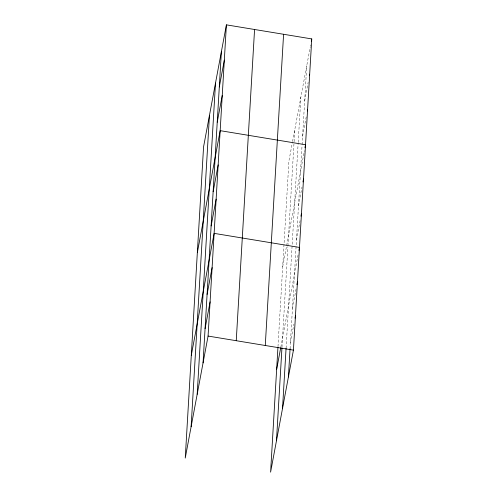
<?xml version="1.0" encoding="UTF-8"?>
<svg xmlns="http://www.w3.org/2000/svg" width="497" height="497" viewBox="0 0 497 497"><rect width="100%" height="100%" fill="white"/><g stroke="black" fill="none" stroke-linecap="round" stroke-linejoin="round"><path stroke-width="0.37" stroke-dasharray="2.48 1.86" d="M277.991 346.626L288.925 160.935L292.422 142.235M281.985 347.161L287.9 246.742M287.943 245.984L294.038 142.552M294.081 141.788L294.802 129.518M286.073 348.273L298.15 143.161M298.194 142.39L300.859 97.151M290.068 348.807L302.046 145.484M302.089 144.714L306.736 65.741M292.565 141.483L310.221 47.116M310.364 46.37L310.644 44.879M304.661 101.009L308.146 82.384M302.586 136.284L306.208 116.913M282.694 266.746L304.412 150.69M298.492 205.789L301.977 187.164M296.473 240.02L300.101 220.649M280.842 347.012L298.225 254.141M292.447 308.488L296.349 287.626M290.428 342.725L293.913 324.1"/><path stroke-width="0.75" d="M191.121 426.668L209.448 115.453M197.179 394.301L215.505 83.086M203.056 362.885L221.382 51.669M226.402 24.85L203.565 146.863L185.244 458.079L208.075 336.065L226.402 24.85L311.756 38.921L293.435 350.137L270.598 472.15L277.941 347.384M236.243 340.712L254.57 29.491M265.268 345.496L283.588 34.274M276.475 440.733L281.942 347.925M282.532 408.372L286.073 348.273M288.415 376.956L290.068 348.807M219.307 86.944L224.327 60.118M217.226 122.212L222.246 95.393M197.34 252.681L220.171 130.661L305.525 144.733L304.972 147.715M213.138 191.718L218.158 164.898M211.119 225.955L216.139 199.129M191.289 355.38L214.126 233.366L299.48 247.431L298.921 250.413M207.087 294.417L212.107 267.597M205.075 328.654L210.094 301.834M311.339 41.152L311.756 38.921M309.401 75.681L309.681 74.19M307.326 110.949L307.606 109.464M302.953 181.945L303.512 178.963M300.94 216.183L301.356 213.946M276.643 369.451L280.706 347.757M296.908 284.651L297.461 281.669M295.032 318.136L295.448 315.899M208.075 336.065L293.435 350.137"/></g></svg>
